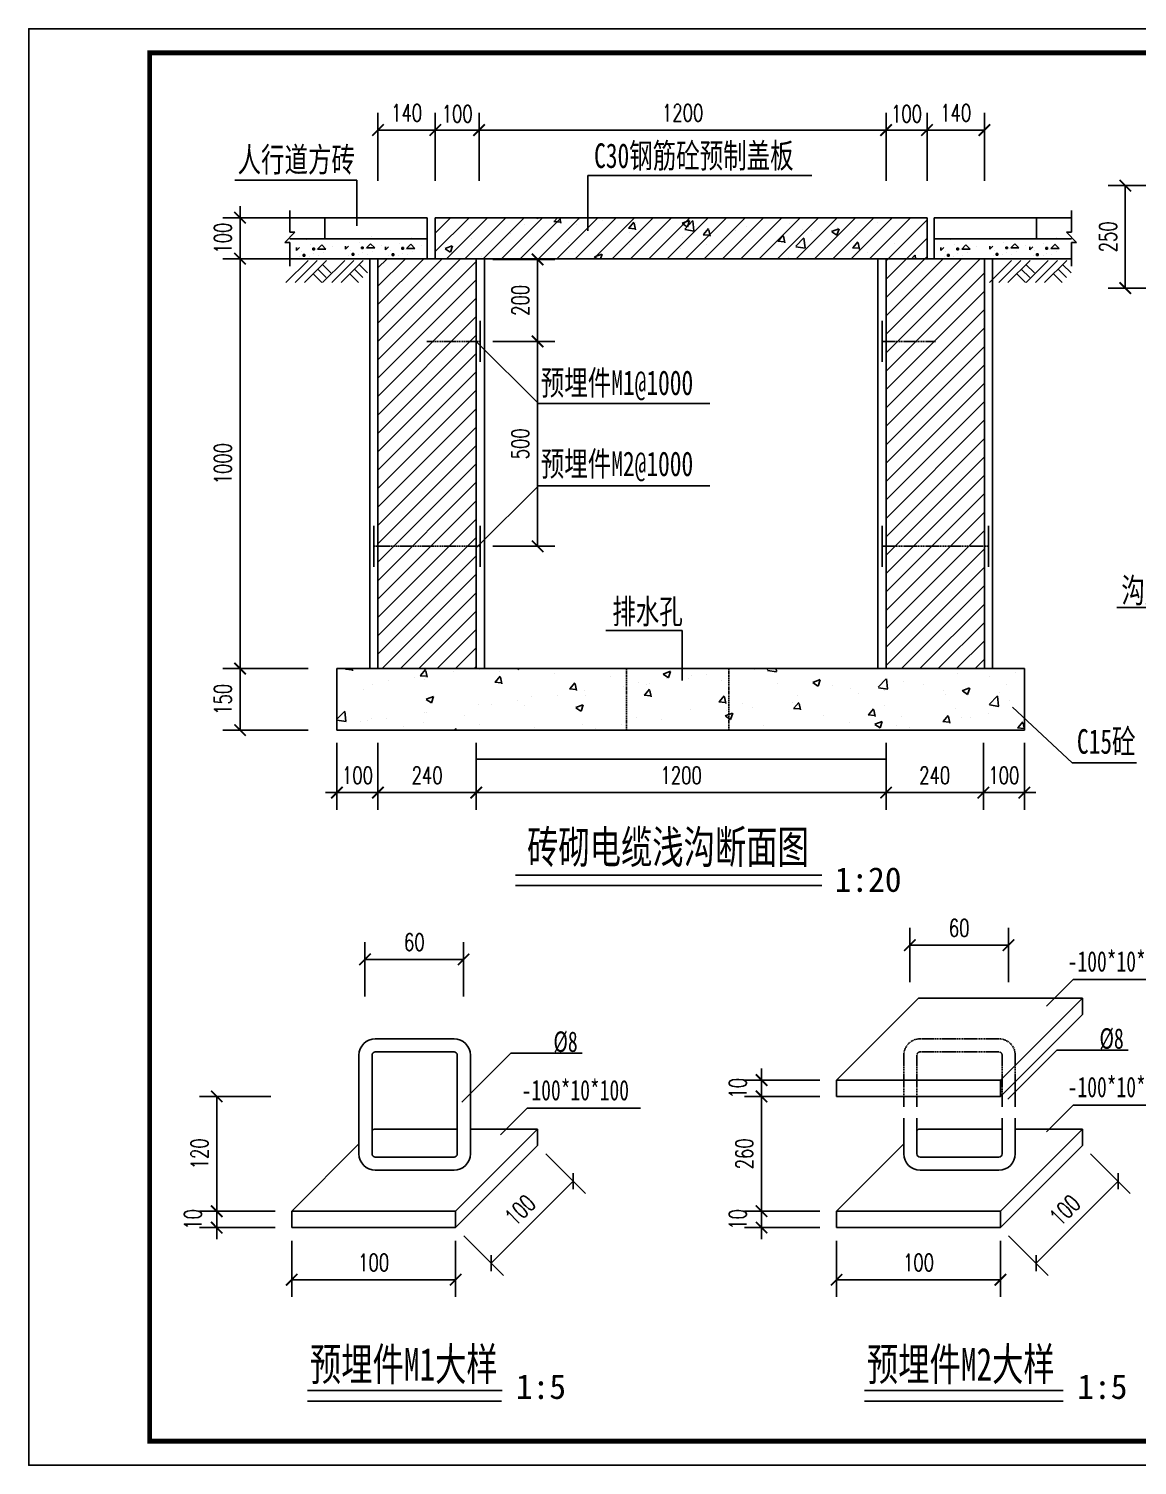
# Model space of a CAD drawing. Extents: x 468464 to 890083, y 3371610 to 6748633.
# Drawn here: x 469225.1 to 469454.4, y 3371613.8 to 3371910.8 of the extents above; entities that cross this region are included whole.
import ezdxf

# ---------------------------------------------------------------- set-up
doc = ezdxf.new("R2010")
doc.units = 0
doc.header["$PDSIZE"] = 0.2
doc.linetypes.add('DASH', pattern=[0.35, 0.25, -0.1])
doc.linetypes.add('HIDDEN', pattern=[0.375, 0.25, -0.125])
doc.layers.get('0').update_dxf_attribs({"linetype": 'CONTINUOUS'})
doc.layers.get('Defpoints').update_dxf_attribs({"linetype": 'CONTINUOUS'})
for name, color, linetype in [('DIM1', 3, 'CONTINUOUS'), ('TEXT', 4, 'CONTINUOUS'), ('图框', 7, 'CONTINUOUS')]:
    doc.layers.add(name, color=color, linetype=linetype)
doc.styles.add('DIM', font='TXT.shx', dxfattribs={"width": 0.7, "bigfont": 'HZTXT.shx'})
doc.styles.get("Standard").update_dxf_attribs({"font": '', "width": 0.75})
doc.styles.get('Standard').set_extended_font_data('SimSun')

# ---------------------------------------------------------------- blocks, each defined once
blk = doc.blocks.new('_ARCHTICK')
at = {"color": 0, "linetype": 'ByBlock', "const_width": 0.15}
blk.add_lwpolyline([(-0.5, -0.5), (0.5, 0.5)], dxfattribs=at)

msp = doc.modelspace()

# ---------------------------------------------------------------- linework, layer by layer
at = {"color": 0}
for p, q in [((469309.208, 3371889.81), (469325.432, 3371889.81)), ((469317.683, 3371756.931), (469317.683, 3371759.76)), ((469317.708, 3371759.735), (469402.403, 3371759.735)), ((469402.428, 3371756.931), (469402.428, 3371759.76))]:
    msp.add_line(p, q, dxfattribs=at)
at = {"color": 7}
for p, q in [((469387.095, 3371880.419), (469340.771, 3371880.419)), ((469340.771, 3371880.419), (469340.771, 3371868.967)), ((469292.993, 3371879.455), (469267.741, 3371879.455)), ((469292.993, 3371869.991), (469292.993, 3371879.455)), ((469279.127, 3371873.144), (469279.127, 3371868.67)), ((469307.533, 3371871.684), (469279.127, 3371871.684)), ((469286.346, 3371867.337), (469286.346, 3371871.684)), ((469307.533, 3371867.337), (469307.533, 3371871.684)), ((469309.208, 3371868.515), (469312.377, 3371871.684)), ((469309.208, 3371864.71), (469316.182, 3371871.684)), ((469410.903, 3371871.684), (469309.208, 3371871.684)), ((469309.208, 3371871.684), (469309.208, 3371863.209)), ((469311.512, 3371863.209), (469319.987, 3371871.684)), ((469315.318, 3371863.209), (469323.792, 3371871.684)), ((469319.123, 3371863.209), (469327.597, 3371871.684)), ((469322.928, 3371863.209), (469331.403, 3371871.684)), ((469326.733, 3371863.209), (469335.208, 3371871.684)), ((469330.114, 3371871.684), (469330.388, 3371871.5)), ((469330.407, 3371871.512), (469330.465, 3371871.684)), ((469330.538, 3371863.209), (469339.013, 3371871.684)), ((469333.745, 3371870.87), (469335.031, 3371870.758)), ((469333.787, 3371870.887), (469334.456, 3371871.684)), ((469334.344, 3371863.209), (469342.818, 3371871.684)), ((469335.169, 3371870.549), (469334.96, 3371871.684)), ((469338.149, 3371863.209), (469346.623, 3371871.684)), ((469338.435, 3371871.602), (469338.435, 3371871.602)), ((469339.087, 3371871.279), (469339.087, 3371871.279)), ((469341.954, 3371863.209), (469350.429, 3371871.684)), ((469343.806, 3371871.015), (469343.806, 3371871.015)), ((469345.759, 3371863.209), (469354.234, 3371871.684)), ((469349.226, 3371869.537), (469350.264, 3371870.773)), ((469349.564, 3371863.209), (469358.039, 3371871.684)), ((469350.577, 3371870.793), (469350.577, 3371870.793)), ((469353.37, 3371863.209), (469361.844, 3371871.684)), ((469357.175, 3371863.209), (469365.649, 3371871.684)), ((469360.239, 3371870.542), (469361.746, 3371871.121)), ((469360.778, 3371869.344), (469362.455, 3371871.091)), ((469360.98, 3371863.209), (469369.455, 3371871.684)), ((469361.342, 3371869.788), (469361.778, 3371871.088)), ((469361.876, 3371870.799), (469361.876, 3371870.799)), ((469362.704, 3371868.997), (469362.466, 3371871.042)), ((469364.785, 3371863.209), (469373.26, 3371871.684)), ((469368.59, 3371863.209), (469377.065, 3371871.684)), ((469372.396, 3371863.209), (469380.87, 3371871.684)), ((469376.201, 3371863.209), (469384.675, 3371871.684)), ((469380.006, 3371863.209), (469388.48, 3371871.684)), ((469383.811, 3371863.209), (469392.286, 3371871.684)), ((469387.616, 3371863.209), (469396.091, 3371871.684)), ((469391.421, 3371863.209), (469399.896, 3371871.684)), ((469395.227, 3371863.209), (469403.701, 3371871.684)), ((469399.032, 3371863.209), (469407.506, 3371871.684)), ((469400.566, 3371870.743), (469400.566, 3371870.743)), ((469402.837, 3371863.209), (469410.903, 3371871.275)), ((469403.492, 3371871.257), (469403.492, 3371871.257)), ((469410.903, 3371863.209), (469410.903, 3371871.684)), ((469412.359, 3371867.337), (469412.359, 3371871.684)), ((469412.359, 3371871.684), (469440.765, 3371871.684)), ((469433.546, 3371867.337), (469433.546, 3371871.684)), ((469440.765, 3371873.144), (469440.765, 3371868.67)), ((469280.133, 3371868.67), (469278.113, 3371866.545)), ((469279.127, 3371868.67), (469280.133, 3371868.67)), ((469316.51, 3371868.709), (469316.51, 3371868.709)), ((469324.823, 3371868.516), (469324.823, 3371868.516)), ((469327.562, 3371870.224), (469327.562, 3371870.224)), ((469338.417, 3371870.306), (469338.417, 3371870.306)), ((469349.184, 3371869.52), (469350.471, 3371869.407)), ((469349.323, 3371868.645), (469349.323, 3371868.645)), ((469350.609, 3371869.198), (469350.36, 3371870.547)), ((469360.252, 3371870.498), (469361.323, 3371869.776)), ((469360.823, 3371869.234), (469362.737, 3371868.937)), ((469362.068, 3371870.308), (469362.068, 3371870.308)), ((469364.623, 3371868.169), (469365.91, 3371868.056)), ((469364.666, 3371868.186), (469365.704, 3371869.422)), ((469366.048, 3371867.847), (469365.799, 3371869.196)), ((469371.278, 3371868.944), (469371.278, 3371868.944)), ((469373.559, 3371869.822), (469373.559, 3371869.822)), ((469380.105, 3371866.835), (469381.143, 3371868.072)), ((469381.487, 3371866.496), (469381.238, 3371867.845)), ((469382.458, 3371870.558), (469382.458, 3371870.558)), ((469385.05, 3371869.337), (469385.05, 3371869.337)), ((469387.025, 3371868.961), (469387.025, 3371868.961)), ((469391.173, 3371868.818), (469392.681, 3371869.397)), ((469391.187, 3371868.774), (469392.257, 3371868.052)), ((469392.276, 3371868.064), (469392.713, 3371869.365)), ((469392.414, 3371869.67), (469392.414, 3371869.67)), ((469396.54, 3371868.851), (469396.54, 3371868.851)), ((469408.031, 3371868.366), (469408.031, 3371868.366)), ((469439.759, 3371868.67), (469441.779, 3371866.545)), ((469440.765, 3371868.67), (469439.759, 3371868.67)), ((469278.113, 3371866.545), (469279.127, 3371866.545)), ((469307.533, 3371867.337), (469279.127, 3371867.337)), ((469279.127, 3371866.545), (469279.127, 3371861.678)), ((469280.529, 3371864.918), (469281.152, 3371865.54)), ((469280.529, 3371864.918), (469280.529, 3371865.54)), ((469282.563, 3371867.125), (469282.563, 3371867.125)), ((469283.347, 3371866.232), (469283.347, 3371866.232)), ((469283.855, 3371865.385), (469284.194, 3371865.385)), ((469283.855, 3371865.046), (469283.855, 3371865.385)), ((469283.855, 3371865.046), (469284.194, 3371865.046)), ((469284.194, 3371865.046), (469284.194, 3371865.385)), ((469284.597, 3371865.091), (469284.597, 3371865.091)), ((469284.872, 3371865.215), (469285.723, 3371866.066)), ((469284.872, 3371865.215), (469286.567, 3371865.215)), ((469286.567, 3371865.215), (469285.716, 3371866.066)), ((469285.953, 3371867.464), (469285.953, 3371867.464)), ((469287.987, 3371865.769), (469287.987, 3371865.769)), ((469290.641, 3371865.16), (469290.641, 3371865.782)), ((469290.641, 3371865.16), (469291.264, 3371865.782)), ((469291.658, 3371864.99), (469291.658, 3371864.99)), ((469292.675, 3371867.367), (469292.675, 3371867.367)), ((469293.459, 3371866.474), (469293.459, 3371866.474)), ((469293.967, 3371865.288), (469293.967, 3371865.627)), ((469293.967, 3371865.627), (469294.306, 3371865.627)), ((469293.967, 3371865.288), (469294.306, 3371865.288)), ((469294.306, 3371865.288), (469294.306, 3371865.627)), ((469294.709, 3371865.333), (469294.709, 3371865.333)), ((469294.984, 3371865.457), (469295.835, 3371866.308)), ((469294.984, 3371865.457), (469296.679, 3371865.457)), ((469296.679, 3371865.457), (469295.828, 3371866.308)), ((469296.065, 3371867.706), (469296.065, 3371867.706)), ((469296.171, 3371864.779), (469296.171, 3371864.779)), ((469298.099, 3371866.011), (469298.099, 3371866.011)), ((469298.937, 3371865.039), (469299.56, 3371865.661)), ((469298.937, 3371865.039), (469298.937, 3371865.661)), ((469299.954, 3371864.869), (469299.954, 3371864.869)), ((469300.971, 3371867.246), (469300.971, 3371867.246)), ((469301.754, 3371866.353), (469301.754, 3371866.353)), ((469302.263, 3371865.506), (469302.602, 3371865.506)), ((469302.263, 3371865.167), (469302.263, 3371865.506)), ((469302.263, 3371865.167), (469302.602, 3371865.167)), ((469302.602, 3371865.167), (469302.602, 3371865.506)), ((469303.005, 3371865.212), (469303.005, 3371865.212)), ((469303.28, 3371865.336), (469304.131, 3371866.187)), ((469303.28, 3371865.336), (469304.975, 3371865.336)), ((469304.975, 3371865.336), (469304.124, 3371866.187)), ((469304.361, 3371867.585), (469304.361, 3371867.585)), ((469306.394, 3371865.89), (469306.394, 3371865.89)), ((469307.533, 3371867.337), (469307.533, 3371863.209)), ((469311.218, 3371865.324), (469312.725, 3371865.902)), ((469311.231, 3371865.279), (469312.302, 3371864.557)), ((469311.282, 3371866.733), (469311.282, 3371866.733)), ((469312.321, 3371864.569), (469312.757, 3371865.87)), ((469316.671, 3371867.442), (469316.671, 3371867.442)), ((469336.77, 3371866.49), (469336.77, 3371866.49)), ((469349.353, 3371866.05), (469349.353, 3371866.05)), ((469359.89, 3371865.388), (469359.89, 3371865.388)), ((469360.405, 3371867.566), (469360.405, 3371867.566)), ((469365.279, 3371866.098), (469365.279, 3371866.098)), ((469373.431, 3371867.171), (469373.431, 3371867.171)), ((469380.063, 3371866.818), (469381.349, 3371866.706)), ((469383.751, 3371865.781), (469385.428, 3371867.528)), ((469383.796, 3371865.671), (469385.71, 3371865.375)), ((469385.676, 3371865.435), (469385.439, 3371867.479)), ((469393.248, 3371864.908), (469393.248, 3371864.908)), ((469395.502, 3371865.467), (469396.789, 3371865.355)), ((469395.545, 3371865.484), (469396.582, 3371866.721)), ((469396.926, 3371865.145), (469396.678, 3371866.495)), ((469404.121, 3371866.286), (469404.121, 3371866.286)), ((469406.642, 3371863.209), (469410.903, 3371867.47)), ((469412.359, 3371867.337), (469412.359, 3371863.209)), ((469412.359, 3371867.337), (469440.765, 3371867.337)), ((469413.761, 3371864.918), (469413.761, 3371865.54)), ((469413.761, 3371864.918), (469414.384, 3371865.54)), ((469415.795, 3371867.125), (469415.795, 3371867.125)), ((469416.578, 3371866.232), (469416.578, 3371866.232)), ((469417.087, 3371865.046), (469417.087, 3371865.385)), ((469417.087, 3371865.385), (469417.426, 3371865.385)), ((469417.087, 3371865.046), (469417.426, 3371865.046)), ((469417.426, 3371865.046), (469417.426, 3371865.385)), ((469417.829, 3371865.091), (469417.829, 3371865.091)), ((469418.104, 3371865.215), (469418.955, 3371866.066)), ((469418.104, 3371865.215), (469419.799, 3371865.215)), ((469419.799, 3371865.215), (469418.948, 3371866.066)), ((469419.185, 3371867.464), (469419.185, 3371867.464)), ((469421.219, 3371865.769), (469421.219, 3371865.769)), ((469423.873, 3371865.16), (469424.496, 3371865.782)), ((469423.873, 3371865.16), (469423.873, 3371865.782)), ((469424.89, 3371864.99), (469424.89, 3371864.99)), ((469425.907, 3371867.367), (469425.907, 3371867.367)), ((469426.691, 3371866.474), (469426.691, 3371866.474)), ((469427.199, 3371865.627), (469427.538, 3371865.627)), ((469427.199, 3371865.288), (469427.199, 3371865.627)), ((469427.199, 3371865.288), (469427.538, 3371865.288)), ((469427.538, 3371865.288), (469427.538, 3371865.627)), ((469427.941, 3371865.333), (469427.941, 3371865.333)), ((469428.216, 3371865.457), (469429.067, 3371866.308)), ((469428.216, 3371865.457), (469429.911, 3371865.457)), ((469429.911, 3371865.457), (469429.06, 3371866.308)), ((469429.403, 3371864.779), (469429.403, 3371864.779)), ((469431.331, 3371866.011), (469431.331, 3371866.011)), ((469432.169, 3371865.039), (469432.169, 3371865.661)), ((469432.169, 3371865.039), (469432.791, 3371865.661)), ((469433.186, 3371864.869), (469433.186, 3371864.869)), ((469434.203, 3371867.246), (469434.203, 3371867.246)), ((469434.986, 3371866.353), (469434.986, 3371866.353)), ((469435.495, 3371865.167), (469435.495, 3371865.506)), ((469435.495, 3371865.506), (469435.834, 3371865.506)), ((469435.495, 3371865.167), (469435.834, 3371865.167)), ((469435.834, 3371865.167), (469435.834, 3371865.506)), ((469436.237, 3371865.212), (469436.237, 3371865.212)), ((469436.512, 3371865.336), (469437.363, 3371866.187)), ((469436.512, 3371865.336), (469438.207, 3371865.336)), ((469438.207, 3371865.336), (469437.356, 3371866.187)), ((469437.592, 3371867.585), (469437.592, 3371867.585)), ((469441.779, 3371866.545), (469440.765, 3371866.545)), ((469440.765, 3371866.545), (469440.765, 3371861.678)), ((469282.882, 3371862.854), (469278.321, 3371858.296)), ((469297.344, 3371863.209), (469279.127, 3371863.209)), ((469284.803, 3371862.854), (469280.241, 3371858.296)), ((469281.207, 3371863.731), (469281.207, 3371863.731)), ((469281.546, 3371864.748), (469281.546, 3371864.748)), ((469281.885, 3371863.731), (469281.885, 3371864.07)), ((469281.885, 3371864.07), (469282.224, 3371864.07)), ((469281.885, 3371863.731), (469282.224, 3371863.731)), ((469286.723, 3371862.854), (469282.162, 3371858.296)), ((469282.224, 3371863.731), (469282.224, 3371864.07)), ((469283.241, 3371863.735), (469283.241, 3371863.735)), ((469284.025, 3371864.198), (469284.025, 3371864.198)), ((469285.041, 3371863.86), (469285.041, 3371863.86)), ((469285.883, 3371862.014), (469287.618, 3371860.281)), ((469290.47, 3371862.854), (469285.909, 3371858.296)), ((469286.058, 3371864.537), (469286.058, 3371864.537)), ((469292.391, 3371862.854), (469287.83, 3371858.296)), ((469294.311, 3371862.854), (469289.75, 3371858.296)), ((469291.319, 3371863.973), (469291.319, 3371863.973)), ((469291.997, 3371864.312), (469292.336, 3371864.312)), ((469291.997, 3371863.973), (469291.997, 3371864.312)), ((469291.997, 3371863.973), (469292.336, 3371863.973)), ((469292.336, 3371863.973), (469292.336, 3371864.312)), ((469293.353, 3371863.977), (469293.353, 3371863.977)), ((469293.471, 3371862.014), (469295.206, 3371860.281)), ((469294.137, 3371864.44), (469294.137, 3371864.44)), ((469295.154, 3371864.102), (469295.154, 3371864.102)), ((469297.344, 3371861.332), (469299.221, 3371863.209)), ((469297.344, 3371857.526), (469303.027, 3371863.209)), ((469297.344, 3371853.721), (469306.832, 3371863.209)), ((469297.344, 3371849.916), (469310.637, 3371863.209)), ((469297.344, 3371846.111), (469314.442, 3371863.209)), ((469297.344, 3371842.306), (469317.683, 3371862.645)), ((469299.615, 3371863.852), (469299.615, 3371863.852)), ((469300.293, 3371863.852), (469300.293, 3371864.191)), ((469300.293, 3371864.191), (469300.632, 3371864.191)), ((469300.293, 3371863.852), (469300.632, 3371863.852)), ((469300.632, 3371863.852), (469300.632, 3371864.191)), ((469301.649, 3371863.856), (469301.649, 3371863.856)), ((469302.432, 3371864.319), (469302.432, 3371864.319)), ((469303.449, 3371863.981), (469303.449, 3371863.981)), ((469304.466, 3371864.658), (469304.466, 3371864.658)), ((469309.208, 3371863.209), (469410.903, 3371863.209)), ((469318.775, 3371863.714), (469318.775, 3371863.714)), ((469324.216, 3371864.335), (469324.216, 3371864.335)), ((469330.266, 3371863.229), (469330.266, 3371863.229)), ((469338.173, 3371864.437), (469338.173, 3371864.437)), ((469342.152, 3371863.6), (469343.66, 3371864.178)), ((469342.166, 3371863.555), (469342.678, 3371863.209)), ((469343.378, 3371863.209), (469343.692, 3371864.146)), ((469346.296, 3371863.598), (469346.296, 3371863.598)), ((469382.196, 3371863.392), (469382.196, 3371863.392)), ((469398.648, 3371864.42), (469398.648, 3371864.42)), ((469402.428, 3371862.801), (469402.837, 3371863.209)), ((469402.428, 3371858.995), (469406.642, 3371863.209)), ((469402.428, 3371855.19), (469410.447, 3371863.209)), ((469402.428, 3371851.385), (469414.253, 3371863.209)), ((469402.428, 3371847.58), (469418.058, 3371863.209)), ((469402.428, 3371843.775), (469421.863, 3371863.209)), ((469407.675, 3371863.209), (469408.401, 3371863.965)), ((469408.494, 3371863.209), (469408.411, 3371863.916)), ((469408.498, 3371864.043), (469408.498, 3371864.043)), ((469410.447, 3371863.209), (469410.903, 3371863.665)), ((469414.439, 3371863.731), (469414.439, 3371863.731)), ((469414.778, 3371864.748), (469414.778, 3371864.748)), ((469415.117, 3371864.07), (469415.456, 3371864.07)), ((469415.117, 3371863.731), (469415.117, 3371864.07)), ((469415.117, 3371863.731), (469415.456, 3371863.731)), ((469415.456, 3371863.731), (469415.456, 3371864.07)), ((469416.473, 3371863.735), (469416.473, 3371863.735)), ((469417.256, 3371864.198), (469417.256, 3371864.198)), ((469418.273, 3371863.86), (469418.273, 3371863.86)), ((469419.29, 3371864.537), (469419.29, 3371864.537)), ((469422.548, 3371863.209), (469440.765, 3371863.209)), ((469428.356, 3371862.854), (469423.795, 3371858.296)), ((469424.551, 3371863.973), (469424.551, 3371863.973)), ((469425.229, 3371863.973), (469425.229, 3371864.312)), ((469425.229, 3371864.312), (469425.568, 3371864.312)), ((469425.229, 3371863.973), (469425.568, 3371863.973)), ((469425.568, 3371863.973), (469425.568, 3371864.312)), ((469430.276, 3371862.854), (469425.715, 3371858.296)), ((469426.585, 3371863.977), (469426.585, 3371863.977)), ((469427.369, 3371864.44), (469427.369, 3371864.44)), ((469432.197, 3371862.854), (469427.636, 3371858.296)), ((469428.386, 3371864.102), (469428.386, 3371864.102)), ((469431.357, 3371862.014), (469433.091, 3371860.281)), ((469435.944, 3371862.854), (469431.383, 3371858.296)), ((469432.847, 3371863.852), (469432.847, 3371863.852)), ((469437.864, 3371862.854), (469433.303, 3371858.296)), ((469433.525, 3371864.191), (469433.864, 3371864.191)), ((469433.525, 3371863.852), (469433.525, 3371864.191)), ((469433.525, 3371863.852), (469433.864, 3371863.852)), ((469433.864, 3371863.852), (469433.864, 3371864.191)), ((469434.881, 3371863.856), (469434.881, 3371863.856)), ((469439.785, 3371862.854), (469435.224, 3371858.296)), ((469435.664, 3371864.319), (469435.664, 3371864.319)), ((469436.681, 3371863.981), (469436.681, 3371863.981)), ((469437.698, 3371864.658), (469437.698, 3371864.658)), ((469438.945, 3371862.014), (469440.68, 3371860.281)), ((469283.962, 3371860.095), (469285.763, 3371858.296)), ((469284.923, 3371861.055), (469286.658, 3371859.321)), ((469291.551, 3371860.095), (469293.351, 3371858.296)), ((469292.511, 3371861.055), (469294.246, 3371859.321)), ((469297.344, 3371838.5), (469317.683, 3371858.839)), ((469402.428, 3371839.969), (469422.767, 3371860.308)), ((469429.436, 3371860.095), (469431.236, 3371858.296)), ((469430.396, 3371861.055), (469432.131, 3371859.321)), ((469437.024, 3371860.095), (469438.825, 3371858.296)), ((469437.985, 3371861.055), (469439.719, 3371859.321)), ((469402.428, 3371836.164), (469422.767, 3371856.503)), ((469297.344, 3371834.695), (469317.683, 3371855.034)), ((469297.344, 3371830.89), (469317.683, 3371851.229)), ((469318.499, 3371850.356), (469318.499, 3371841.882)), ((469401.612, 3371850.356), (469401.612, 3371841.882)), ((469402.428, 3371832.359), (469422.767, 3371852.698)), ((469297.344, 3371827.085), (469317.683, 3371847.424)), ((469402.428, 3371828.554), (469422.767, 3371848.893)), ((469317.683, 3371846.119), (469330.542, 3371833.281)), ((469402.428, 3371824.749), (469422.767, 3371845.088)), ((469297.344, 3371823.28), (469317.683, 3371843.619)), ((469402.428, 3371820.943), (469422.767, 3371841.282)), ((469297.344, 3371819.474), (469317.683, 3371839.813)), ((469297.344, 3371815.669), (469317.683, 3371836.008)), ((469402.428, 3371817.138), (469422.767, 3371837.477)), ((469297.344, 3371811.864), (469317.683, 3371832.203)), ((469330.542, 3371833.281), (469366.01, 3371833.281)), ((469402.428, 3371813.333), (469422.767, 3371833.672)), ((469402.428, 3371809.528), (469422.767, 3371829.867)), ((469297.344, 3371808.059), (469317.683, 3371828.398)), ((469297.344, 3371804.254), (469317.683, 3371824.593)), ((469402.428, 3371805.723), (469422.767, 3371826.062)), ((469297.344, 3371800.448), (469317.683, 3371820.787)), ((469402.428, 3371801.917), (469422.767, 3371822.256)), ((469402.428, 3371798.112), (469422.767, 3371818.451)), ((469297.344, 3371796.643), (469317.683, 3371816.982)), ((469317.683, 3371803.404), (469330.542, 3371816.242)), ((469330.542, 3371816.242), (469366.01, 3371816.242)), ((469402.428, 3371794.307), (469422.767, 3371814.646)), ((469297.344, 3371792.838), (469317.683, 3371813.177)), ((469297.344, 3371789.033), (469317.683, 3371809.372)), ((469402.428, 3371790.502), (469422.767, 3371810.841)), ((469296.527, 3371807.984), (469296.527, 3371799.509)), ((469297.344, 3371785.228), (469317.683, 3371805.567)), ((469318.499, 3371807.984), (469318.499, 3371799.509)), ((469401.612, 3371807.984), (469401.612, 3371799.509)), ((469402.428, 3371786.697), (469422.767, 3371807.036)), ((469423.584, 3371807.984), (469423.584, 3371799.509)), ((469402.428, 3371782.892), (469422.767, 3371803.23)), ((469297.344, 3371781.423), (469317.683, 3371801.762)), ((469402.428, 3371779.086), (469422.767, 3371799.425)), ((469298.19, 3371778.464), (469317.683, 3371797.956)), ((469301.995, 3371778.464), (469317.683, 3371794.151)), ((469405.611, 3371778.464), (469422.767, 3371795.62)), ((469409.416, 3371778.464), (469422.767, 3371791.815)), ((469305.8, 3371778.464), (469317.683, 3371790.346)), ((469413.221, 3371778.464), (469422.767, 3371788.01)), ((469309.605, 3371778.464), (469317.683, 3371786.541)), ((469360.283, 3371786.337), (469344.447, 3371786.337)), ((469360.283, 3371776.012), (469360.283, 3371786.337)), ((469313.411, 3371778.464), (469317.683, 3371782.736)), ((469417.026, 3371778.464), (469422.767, 3371784.205)), ((469317.216, 3371778.464), (469317.683, 3371778.93)), ((469420.832, 3371778.464), (469422.767, 3371780.399)), ((469290.655, 3371778.342), (469291.941, 3371778.23)), ((469290.699, 3371778.359), (469290.787, 3371778.464)), ((469292.078, 3371778.017), (469291.995, 3371778.464)), ((469299.436, 3371776.018), (469299.436, 3371776.018)), ((469304.825, 3371776.727), (469304.825, 3371776.727)), ((469306.094, 3371776.992), (469307.381, 3371776.879)), ((469306.138, 3371777.008), (469307.176, 3371778.245)), ((469306.93, 3371776.217), (469306.93, 3371776.217)), ((469307.152, 3371776.64), (469307.152, 3371776.64)), ((469307.517, 3371776.666), (469307.268, 3371778.015)), ((469310.956, 3371778.338), (469310.956, 3371778.338)), ((469312.977, 3371777.801), (469312.977, 3371777.801)), ((469317.683, 3371778.464), (469368.53, 3371778.464)), ((469318.332, 3371778.254), (469318.332, 3371778.254)), ((469319.483, 3371778.371), (469319.483, 3371778.371)), ((469321.578, 3371775.657), (469322.616, 3371776.894)), ((469322.447, 3371777.853), (469322.447, 3371777.853)), ((469322.956, 3371775.315), (469322.708, 3371776.664)), ((469326.235, 3371778.464), (469326.475, 3371778.302)), ((469326.493, 3371778.315), (469326.543, 3371778.464)), ((469333.937, 3371777.367), (469333.937, 3371777.367)), ((469345.428, 3371776.882), (469345.428, 3371776.882)), ((469356.326, 3371777.344), (469357.834, 3371777.923)), ((469356.339, 3371777.3), (469357.409, 3371776.578)), ((469356.919, 3371776.396), (469356.919, 3371776.396)), ((469357.428, 3371776.591), (469357.865, 3371777.891)), ((469361.585, 3371776.456), (469361.585, 3371776.456)), ((469362.227, 3371777.111), (469362.227, 3371777.111)), ((469365.364, 3371777.303), (469365.364, 3371777.303)), ((469368.41, 3371775.911), (469368.41, 3371775.911)), ((469375.18, 3371778.245), (469375.18, 3371778.245)), ((469377.832, 3371778.191), (469378.093, 3371778.464)), ((469377.876, 3371778.081), (469379.79, 3371777.784)), ((469379.757, 3371777.845), (469379.685, 3371778.464)), ((469387.261, 3371775.62), (469388.769, 3371776.199)), ((469388.363, 3371774.867), (469388.8, 3371776.167)), ((469400.804, 3371774.628), (469402.481, 3371776.376)), ((469402.73, 3371774.282), (469402.492, 3371776.326)), ((469405.942, 3371775.831), (469405.942, 3371775.831)), ((469417.122, 3371777.445), (469417.122, 3371777.445)), ((469423.788, 3371776.9), (469423.788, 3371776.9)), ((469429.176, 3371777.61), (469429.176, 3371777.61)), ((469294.377, 3371774.062), (469294.377, 3371774.062)), ((469296.279, 3371775.262), (469296.279, 3371775.262)), ((469307.305, 3371772.126), (469308.813, 3371772.704)), ((469321.533, 3371775.641), (469322.82, 3371775.528)), ((469334.45, 3371772.883), (469334.45, 3371772.883)), ((469336.973, 3371774.29), (469338.259, 3371774.177)), ((469337.017, 3371774.307), (469338.055, 3371775.543)), ((469338.396, 3371773.964), (469338.147, 3371775.314)), ((469339.995, 3371773.981), (469339.995, 3371773.981)), ((469340.257, 3371772.993), (469340.257, 3371772.993)), ((469348.044, 3371774.673), (469348.044, 3371774.673)), ((469351.175, 3371775.595), (469351.175, 3371775.595)), ((469352.412, 3371772.939), (469353.699, 3371772.827)), ((469352.457, 3371772.956), (469353.494, 3371774.193)), ((469352.811, 3371775.148), (469352.811, 3371775.148)), ((469353.433, 3371775.382), (469353.433, 3371775.382)), ((469353.835, 3371772.613), (469353.586, 3371773.963)), ((469367.896, 3371771.605), (469368.934, 3371772.842)), ((469379.9, 3371775.425), (469379.9, 3371775.425)), ((469384.018, 3371772.937), (469384.018, 3371772.937)), ((469387.273, 3371775.576), (469388.344, 3371774.854)), ((469391.391, 3371774.94), (469391.391, 3371774.94)), ((469395.069, 3371774.453), (469395.069, 3371774.453)), ((469396.652, 3371773.328), (469396.652, 3371773.328)), ((469400.849, 3371774.518), (469402.763, 3371774.221)), ((469402.041, 3371774.037), (469402.041, 3371774.037)), ((469402.158, 3371774.053), (469402.158, 3371774.053)), ((469402.882, 3371774.454), (469402.882, 3371774.454)), ((469410.193, 3371775.111), (469410.193, 3371775.111)), ((469414.373, 3371773.969), (469414.373, 3371773.969)), ((469414.689, 3371773.079), (469414.689, 3371773.079)), ((469418.196, 3371773.896), (469419.703, 3371774.475)), ((469418.208, 3371773.853), (469419.279, 3371773.13)), ((469419.298, 3371773.143), (469419.734, 3371774.444)), ((469423.777, 3371771.065), (469425.454, 3371772.813)), ((469425.702, 3371770.719), (469425.465, 3371772.763)), ((469425.863, 3371773.483), (469425.863, 3371773.483)), ((469427.242, 3371775.233), (469427.242, 3371775.233)), ((469307.318, 3371772.082), (469308.388, 3371771.36)), ((469308.407, 3371771.372), (469308.844, 3371772.673)), ((469318.07, 3371771.088), (469318.07, 3371771.088)), ((469320.909, 3371771.1), (469320.909, 3371771.1)), ((469326.297, 3371771.81), (469326.297, 3371771.81)), ((469327.704, 3371770.839), (469327.704, 3371770.839)), ((469329.122, 3371772.603), (469329.122, 3371772.603)), ((469338.24, 3371770.402), (469339.748, 3371770.98)), ((469338.253, 3371770.358), (469339.323, 3371769.636)), ((469339.342, 3371769.648), (469339.779, 3371770.949)), ((469361.965, 3371769.945), (469361.965, 3371769.945)), ((469367.851, 3371771.588), (469369.138, 3371771.476)), ((469369.274, 3371771.263), (469369.025, 3371772.612)), ((469369.517, 3371769.755), (469369.517, 3371769.755)), ((469372.838, 3371771.323), (469372.838, 3371771.323)), ((469374.906, 3371770.465), (469374.906, 3371770.465)), ((469383.058, 3371771.538), (469383.058, 3371771.538)), ((469383.291, 3371770.238), (469384.577, 3371770.125)), ((469383.335, 3371770.254), (469384.373, 3371771.491)), ((469384.714, 3371769.912), (469384.465, 3371771.261)), ((469398.775, 3371768.904), (469399.812, 3371770.14)), ((469400.153, 3371768.561), (469399.904, 3371769.91)), ((469402.135, 3371770.924), (469402.135, 3371770.924)), ((469416.86, 3371770.279), (469416.86, 3371770.279)), ((469423.822, 3371770.955), (469425.736, 3371770.658)), ((469427.912, 3371771.795), (469427.912, 3371771.795)), ((469288.869, 3371767.989), (469290.471, 3371769.659)), ((469288.869, 3371767.797), (469290.753, 3371767.504)), ((469290.719, 3371767.565), (469290.482, 3371769.61)), ((469293.773, 3371767.528), (469293.773, 3371767.528)), ((469295.274, 3371767.824), (469295.274, 3371767.824)), ((469296.017, 3371768.096), (469296.017, 3371768.096)), ((469299.162, 3371768.237), (469299.162, 3371768.237)), ((469306.764, 3371767.339), (469306.764, 3371767.339)), ((469306.89, 3371769.474), (469306.89, 3371769.474)), ((469307.314, 3371769.311), (469307.314, 3371769.311)), ((469315.151, 3371768.684), (469315.151, 3371768.684)), ((469318.255, 3371766.853), (469318.255, 3371766.853)), ((469339.733, 3371766.816), (469339.733, 3371766.816)), ((469347.77, 3371766.892), (469347.77, 3371766.892)), ((469350.913, 3371768.43), (469350.913, 3371768.43)), ((469355.922, 3371767.966), (469355.922, 3371767.966)), ((469369.175, 3371768.678), (469370.682, 3371769.256)), ((469369.187, 3371768.634), (469370.258, 3371767.912)), ((469370.277, 3371767.924), (469370.713, 3371769.225)), ((469389.582, 3371768.769), (469389.582, 3371768.769)), ((469394.808, 3371767.287), (469394.808, 3371767.287)), ((469398.73, 3371768.887), (469400.017, 3371768.774)), ((469400.11, 3371766.954), (469401.617, 3371767.532)), ((469400.122, 3371766.91), (469401.193, 3371766.188)), ((469401.212, 3371766.2), (469401.648, 3371767.501)), ((469405.68, 3371768.665), (469405.68, 3371768.665)), ((469414.169, 3371767.536), (469415.456, 3371767.424)), ((469414.214, 3371767.553), (469415.252, 3371768.789)), ((469415.592, 3371767.21), (469415.343, 3371768.559)), ((469418.125, 3371768.41), (469418.125, 3371768.41)), ((469419.847, 3371768.352), (469419.847, 3371768.352)), ((469423.514, 3371769.12), (469423.514, 3371769.12)), ((469429.653, 3371766.202), (469430.691, 3371767.439)), ((469431.023, 3371765.906), (469430.783, 3371767.208)), ((469290.701, 3371765.752), (469290.727, 3371765.762)), ((469302.598, 3371766.529), (469302.598, 3371766.529)), ((469313.113, 3371765.752), (469313.444, 3371766.096)), ((469313.489, 3371765.752), (469313.454, 3371766.047)), ((469329.746, 3371766.368), (469329.746, 3371766.368)), ((469341.237, 3371765.882), (469341.237, 3371765.882)), ((469342.381, 3371766.183), (469342.381, 3371766.183)), ((469377.029, 3371766.614), (469377.029, 3371766.614)), ((469383.756, 3371765.772), (469383.756, 3371765.772)), ((469404.531, 3371766.621), (469404.531, 3371766.621)), ((469407.293, 3371766.198), (469407.293, 3371766.198)), ((469429.609, 3371766.185), (469430.895, 3371766.073)), ((469435.637, 3371708.704), (469441.138, 3371714.201)), ((469441.138, 3371714.201), (469464.536, 3371714.201)), ((469392.188, 3371693.4), (469409.142, 3371710.349)), ((469409.142, 3371710.349), (469443.041, 3371710.349)), ((469426.086, 3371693.4), (469443.041, 3371710.349)), ((469443.041, 3371710.349), (469443.041, 3371706.959)), ((469426.086, 3371690.01), (469443.041, 3371706.959)), ((469313.077, 3371701.932), (469296.806, 3371701.932)), ((469293.416, 3371698.542), (469293.416, 3371678.146)), ((469296.128, 3371698.542), (469296.128, 3371678.146)), ((469313.077, 3371699.22), (469296.806, 3371699.22)), ((469313.755, 3371698.542), (469313.755, 3371678.146)), ((469314.678, 3371688.81), (469324.826, 3371698.952)), ((469316.467, 3371698.542), (469316.467, 3371678.146)), ((469324.826, 3371698.952), (469339.576, 3371698.952)), ((469427.6, 3371689.46), (469437.749, 3371699.602)), ((469437.749, 3371699.602), (469452.498, 3371699.602)), ((469392.188, 3371693.4), (469426.086, 3371693.4)), ((469392.188, 3371690.01), (469392.188, 3371693.4)), ((469426.086, 3371690.01), (469426.086, 3371693.4)), ((469429.14, 3371693.063), (469429.14, 3371687.828)), ((469392.188, 3371690.01), (469426.086, 3371690.01)), ((469406.089, 3371690.01), (469406.089, 3371687.828)), ((469408.801, 3371690.01), (469408.801, 3371687.828)), ((469426.428, 3371690.352), (469426.428, 3371687.828)), ((469322.715, 3371682.077), (469328.216, 3371687.575)), ((469328.216, 3371687.575), (469351.613, 3371687.575)), ((469435.637, 3371682.727), (469441.138, 3371688.225)), ((469441.138, 3371688.225), (469464.536, 3371688.225)), ((469406.089, 3371685.501), (469406.089, 3371678.146)), ((469408.801, 3371685.501), (469408.801, 3371678.146)), ((469426.428, 3371685.501), (469426.428, 3371678.146)), ((469429.14, 3371685.501), (469429.14, 3371678.146)), ((469296.128, 3371682.889), (469296.47, 3371683.231)), ((469296.47, 3371683.231), (469313.755, 3371683.231)), ((469313.414, 3371666.281), (469330.368, 3371683.231)), ((469316.467, 3371683.231), (469330.368, 3371683.231)), ((469330.368, 3371683.231), (469330.368, 3371679.841)), ((469408.801, 3371682.889), (469409.142, 3371683.231)), ((469409.142, 3371683.231), (469426.428, 3371683.231)), ((469426.086, 3371666.281), (469443.041, 3371683.231)), ((469429.14, 3371683.231), (469443.041, 3371683.231)), ((469443.041, 3371683.231), (469443.041, 3371679.841)), ((469279.515, 3371666.281), (469293.416, 3371680.178)), ((469313.414, 3371662.892), (469330.368, 3371679.841)), ((469392.188, 3371666.281), (469406.089, 3371680.178)), ((469426.086, 3371662.892), (469443.041, 3371679.841)), ((469313.077, 3371677.468), (469296.806, 3371677.468)), ((469313.077, 3371674.756), (469296.806, 3371674.756)), ((469425.75, 3371677.468), (469409.479, 3371677.468)), ((469425.75, 3371674.756), (469409.479, 3371674.756)), ((469279.515, 3371666.281), (469313.414, 3371666.281)), ((469279.515, 3371662.892), (469279.515, 3371666.281)), ((469313.414, 3371662.892), (469313.414, 3371666.281)), ((469392.188, 3371662.892), (469392.188, 3371666.281)), ((469392.188, 3371666.281), (469426.086, 3371666.281)), ((469426.086, 3371662.892), (469426.086, 3371666.281)), ((469279.515, 3371662.892), (469313.414, 3371662.892)), ((469392.188, 3371662.892), (469426.086, 3371662.892))]:
    msp.add_line(p, q, dxfattribs=at)
at = {"color": 7, "linetype": 'DASH'}
for p, q in [((469318.499, 3371846.119), (469307.484, 3371846.119)), ((469401.612, 3371846.119), (469412.627, 3371846.119)), ((469318.499, 3371803.746), (469296.527, 3371803.746)), ((469401.612, 3371803.746), (469423.584, 3371803.746)), ((469425.75, 3371701.932), (469409.479, 3371701.932)), ((469406.089, 3371698.542), (469406.089, 3371690.01)), ((469408.801, 3371698.542), (469408.801, 3371690.01)), ((469425.75, 3371699.22), (469409.479, 3371699.22)), ((469426.428, 3371698.542), (469426.428, 3371690.352)), ((469429.14, 3371698.542), (469429.14, 3371693.063))]:
    msp.add_line(p, q, dxfattribs=at)
at = {"color": 7, "linetype": 'HIDDEN'}
for p, q in [((469348.753, 3371765.752), (469348.753, 3371778.464)), ((469369.94, 3371765.752), (469369.94, 3371778.464))]:
    msp.add_line(p, q, dxfattribs=at)
at = {"color": 7}
for centre, radius, start, end in [((469296.806, 3371698.542), 3.39, 90, 180), ((469313.077, 3371698.542), 3.39, 0, 90), ((469296.806, 3371698.542), 0.678, 90, 180), ((469313.077, 3371698.542), 0.678, 0, 90), ((469296.806, 3371678.146), 3.39, 180, 270), ((469296.806, 3371678.146), 0.678, 180, 270), ((469313.077, 3371678.146), 0.678, 270, 0), ((469313.077, 3371678.146), 3.39, 270, 0), ((469409.479, 3371678.146), 3.39, 180, 270), ((469409.479, 3371678.146), 0.678, 180, 270), ((469425.75, 3371678.146), 3.39, 270, 0), ((469425.75, 3371678.146), 0.678, 270, 0)]:
    msp.add_arc(centre, radius, start, end, dxfattribs=at)
at = {"color": 7, "linetype": 'DASH'}
for centre, radius, start, end in [((469409.479, 3371698.542), 3.39, 90, 180), ((469425.75, 3371698.542), 3.39, 0, 90), ((469409.479, 3371698.542), 0.678, 90, 180), ((469425.75, 3371698.542), 0.678, 0, 90)]:
    msp.add_arc(centre, radius, start, end, dxfattribs=at)
at = {"color": 0}
for points in [[(469317.708, 3371759.739), (469317.708, 3371759.731), (469317.683, 3371759.735)], [(469402.403, 3371759.739), (469402.403, 3371759.731), (469402.428, 3371759.735)]]:
    msp.add_solid(points, dxfattribs=at)
at = {"layer": 'Defpoints', "color": 7, "linetype": 'ByBlock'}
for p in [(469288.869, 3371767.349), (469297.344, 3371767.349)]:
    msp.add_point(p, dxfattribs=at)
at = {"layer": 'DIM1', "color": 7}
for p, q in [((469297.344, 3371879.281), (469297.344, 3371893.369)), ((469309.208, 3371879.281), (469309.208, 3371893.369)), ((469309.208, 3371879.281), (469309.208, 3371893.369)), ((469318.276, 3371879.281), (469318.276, 3371893.369)), ((469318.276, 3371879.281), (469318.276, 3371893.369)), ((469402.428, 3371879.281), (469402.428, 3371893.369)), ((469402.428, 3371879.281), (469402.428, 3371893.369)), ((469410.903, 3371879.281), (469410.903, 3371893.369)), ((469410.903, 3371879.281), (469410.903, 3371893.369)), ((469422.767, 3371879.281), (469422.767, 3371893.369)), ((469297.344, 3371889.81), (469309.208, 3371889.81)), ((469309.208, 3371889.81), (469309.471, 3371889.81)), ((469318.276, 3371889.81), (469318.013, 3371889.81)), ((469318.276, 3371889.81), (469402.428, 3371889.81)), ((469402.428, 3371889.81), (469410.903, 3371889.81)), ((469410.903, 3371889.81), (469422.767, 3371889.81)), ((469459.7, 3371878.316), (469448.34, 3371878.316)), ((469451.899, 3371857.13), (469451.899, 3371878.316)), ((469321.082, 3371863.068), (469333.915, 3371863.068)), ((469330.356, 3371846.119), (469330.356, 3371863.068)), ((469459.7, 3371857.13), (469448.34, 3371857.13)), ((469321.082, 3371846.119), (469333.915, 3371846.119)), ((469321.082, 3371846.119), (469333.915, 3371846.119)), ((469330.356, 3371803.746), (469330.356, 3371846.119)), ((469321.082, 3371803.746), (469333.915, 3371803.746)), ((469407.341, 3371713.653), (469407.341, 3371724.854)), ((469427.731, 3371713.653), (469427.731, 3371724.854)), ((469294.668, 3371710.701), (469294.668, 3371721.902)), ((469315.058, 3371710.701), (469315.058, 3371721.902)), ((469407.341, 3371721.294), (469427.731, 3371721.294)), ((469294.668, 3371718.343), (469315.058, 3371718.343)), ((469376.678, 3371693.4), (469376.678, 3371695.773)), ((469388.753, 3371693.4), (469373.119, 3371693.4)), ((469376.678, 3371690.01), (469376.678, 3371693.4)), ((469275.218, 3371690.01), (469260.446, 3371690.01)), ((469264.006, 3371666.281), (469264.006, 3371690.01)), ((469388.753, 3371690.01), (469373.119, 3371690.01)), ((469387.891, 3371690.01), (469373.119, 3371690.01)), ((469376.678, 3371690.01), (469376.678, 3371687.637)), ((469376.678, 3371666.281), (469376.678, 3371690.01)), ((469332.049, 3371678.159), (469340.254, 3371669.954)), ((469444.721, 3371678.159), (469452.927, 3371669.954)), ((469320.786, 3371655.519), (469337.738, 3371672.471)), ((469433.458, 3371655.519), (469450.41, 3371672.471)), ((469275.218, 3371666.281), (469260.446, 3371666.281)), ((469276.081, 3371666.281), (469260.446, 3371666.281)), ((469264.006, 3371666.281), (469264.006, 3371668.654)), ((469264.006, 3371662.892), (469264.006, 3371666.281)), ((469387.891, 3371666.281), (469373.119, 3371666.281)), ((469388.753, 3371666.281), (469373.119, 3371666.281)), ((469376.678, 3371666.281), (469376.678, 3371668.654)), ((469376.678, 3371662.892), (469376.678, 3371666.281)), ((469276.081, 3371662.892), (469260.446, 3371662.892)), ((469264.006, 3371662.892), (469264.006, 3371660.519)), ((469388.753, 3371662.892), (469373.119, 3371662.892)), ((469376.678, 3371662.892), (469376.678, 3371660.519)), ((469279.515, 3371660.161), (469279.515, 3371648.557)), ((469313.414, 3371660.161), (469313.414, 3371648.557)), ((469315.097, 3371661.208), (469323.303, 3371653.002)), ((469392.188, 3371660.161), (469392.188, 3371648.557)), ((469426.086, 3371660.161), (469426.086, 3371648.557)), ((469427.77, 3371661.208), (469435.975, 3371653.002)), ((469279.515, 3371652.116), (469313.414, 3371652.116)), ((469392.188, 3371652.116), (469426.086, 3371652.116))]:
    msp.add_line(p, q, dxfattribs=at)
at = {"layer": 'DIM1', "color": 7, "linetype": 'Continuous'}
for p, q in [((469268.838, 3371871.684), (469268.838, 3371874.057)), ((469282.899, 3371871.684), (469265.279, 3371871.684)), ((469268.838, 3371863.209), (469268.838, 3371871.684)), ((469282.899, 3371863.209), (469265.279, 3371863.209)), ((469282.899, 3371863.209), (469265.279, 3371863.209)), ((469268.838, 3371778.464), (469268.838, 3371863.209)), ((469268.838, 3371863.209), (469268.838, 3371860.837)), ((469295.649, 3371778.464), (469295.649, 3371863.209)), ((469297.344, 3371778.464), (469297.344, 3371863.209)), ((469297.344, 3371863.209), (469309.208, 3371863.209)), ((469309.208, 3371863.209), (469309.208, 3371863.209)), ((469309.208, 3371863.209), (469317.683, 3371863.209)), ((469309.208, 3371863.209), (469377.005, 3371863.209)), ((469317.683, 3371863.209), (469317.683, 3371778.464)), ((469319.377, 3371863.209), (469319.377, 3371778.464)), ((469400.733, 3371778.464), (469400.733, 3371863.209)), ((469402.428, 3371778.464), (469402.428, 3371863.209)), ((469402.428, 3371863.209), (469410.903, 3371863.209)), ((469410.903, 3371863.209), (469422.767, 3371863.209)), ((469410.903, 3371863.209), (469410.903, 3371863.209)), ((469410.903, 3371863.209), (469410.903, 3371863.209)), ((469422.767, 3371863.209), (469422.767, 3371778.464)), ((469424.462, 3371863.209), (469424.462, 3371778.464)), ((469479.873, 3371791.113), (469450.173, 3371791.113)), ((469282.899, 3371778.464), (469265.279, 3371778.464)), ((469282.899, 3371778.464), (469265.279, 3371778.464)), ((469268.838, 3371765.752), (469268.838, 3371778.464)), ((469288.869, 3371765.752), (469288.869, 3371778.464)), ((469288.869, 3371778.464), (469431.023, 3371778.464)), ((469317.683, 3371778.464), (469297.344, 3371778.464)), ((469422.767, 3371778.464), (469402.428, 3371778.464)), ((469431.023, 3371778.464), (469431.023, 3371765.752)), ((469440.924, 3371758.96), (469428.603, 3371770.504)), ((469282.899, 3371765.752), (469265.279, 3371765.752)), ((469431.023, 3371765.752), (469288.869, 3371765.752)), ((469288.869, 3371763.112), (469288.869, 3371749.273)), ((469297.344, 3371763.112), (469297.344, 3371749.273)), ((469297.344, 3371763.112), (469297.344, 3371749.273)), ((469317.683, 3371763.112), (469317.683, 3371749.273)), ((469317.683, 3371763.112), (469317.683, 3371749.273)), ((469402.428, 3371763.112), (469402.428, 3371749.273)), ((469402.428, 3371763.112), (469402.428, 3371749.273)), ((469422.548, 3371763.112), (469422.548, 3371749.273)), ((469422.548, 3371763.112), (469422.548, 3371749.273)), ((469431.023, 3371763.112), (469431.023, 3371749.273)), ((469440.924, 3371758.96), (469454.208, 3371758.96)), ((469288.869, 3371752.832), (469286.496, 3371752.832)), ((469288.869, 3371752.832), (469297.344, 3371752.832)), ((469297.344, 3371752.832), (469317.683, 3371752.832)), ((469297.344, 3371752.832), (469299.716, 3371752.832)), ((469317.683, 3371752.832), (469402.428, 3371752.832)), ((469402.428, 3371752.832), (469422.548, 3371752.832)), ((469422.548, 3371752.832), (469420.175, 3371752.832)), ((469431.023, 3371752.832), (469422.548, 3371752.832)), ((469431.023, 3371752.832), (469433.396, 3371752.832)), ((469325.818, 3371735.792), (469389.137, 3371735.792)), ((469325.818, 3371733.589), (469389.137, 3371733.589)), ((469282.776, 3371629.189), (469323.042, 3371629.189)), ((469397.962, 3371629.189), (469439.018, 3371629.189)), ((469282.776, 3371626.986), (469322.911, 3371626.986)), ((469397.962, 3371626.986), (469439.018, 3371626.986))]:
    msp.add_line(p, q, dxfattribs=at)
at = {"layer": '图框'}
msp.add_lwpolyline([(469645.127, 3371910.756), (469225.127, 3371910.756), (469225.127, 3371613.756), (469645.127, 3371613.756)], close=True, dxfattribs=at)
at = {"layer": '图框', "const_width": 1}
msp.add_lwpolyline([(469250.127, 3371618.756), (469640.127, 3371618.756), (469640.127, 3371905.756), (469250.127, 3371905.756)], close=True, dxfattribs=at)

# ---------------------------------------------------------------- block references
at = {"layer": 'DIM1', "color": 7, "yscale": 2.372881650924683, "zscale": 2.372881681105848}
for p, xscale, rotation in [((469297.344, 3371889.81), 2.372881680727005, 180), ((469309.208, 3371889.81), 2.372881680727005, 180), ((469318.276, 3371889.81), 2.372881680727005, 180), ((469402.428, 3371889.81), 2.372881680727005, 180), ((469410.903, 3371889.81), 2.372881680727005, 180), ((469451.899, 3371878.316), 2.372881650924683, 90), ((469330.356, 3371863.068), 2.372881650924683, 90), ((469451.899, 3371857.13), 2.372881650924683, 270), ((469330.356, 3371846.119), 2.372881650924683, 270), ((469330.356, 3371846.119), 2.372881650924683, 90), ((469330.356, 3371803.746), 2.372881650924683, 270), ((469407.341, 3371721.294), 2.372881680727005, 180), ((469294.668, 3371718.343), 2.372881680727005, 180), ((469376.678, 3371693.4), 2.372881650924683, 270), ((469264.006, 3371690.01), 2.372881650924683, 90), ((469376.678, 3371690.01), 2.372881650924683, 90), ((469376.678, 3371690.01), 2.372881650924683, 90), ((469337.738, 3371672.471), 2.37288171143101, 45.00000050884049), ((469450.41, 3371672.471), 2.37288171143101, 45.00000050884049), ((469264.006, 3371666.281), 2.372881650924683, 270), ((469264.006, 3371666.281), 2.372881650924683, 270), ((469376.678, 3371666.281), 2.372881650924683, 270), ((469376.678, 3371666.281), 2.372881650924683, 270), ((469264.006, 3371662.892), 2.372881650924683, 90), ((469376.678, 3371662.892), 2.372881650924683, 90), ((469320.786, 3371655.519), 2.372881711431009, 225.0000005088405), ((469433.458, 3371655.519), 2.37288171143101, 225.0000005088405), ((469279.515, 3371652.116), 2.372881680727005, 180), ((469392.188, 3371652.116), 2.372881680727005, 180)]:
    msp.add_blockref('_ARCHTICK', p, dxfattribs=dict(at, xscale=xscale, rotation=rotation))
at = {"layer": 'DIM1', "color": 7, "xscale": 2.372881680727005, "yscale": 2.372881650924683, "zscale": 2.372881681105848}
for p in [(469309.208, 3371889.81), (469318.276, 3371889.81), (469402.428, 3371889.81), (469410.903, 3371889.81), (469422.767, 3371889.81), (469427.731, 3371721.294), (469315.058, 3371718.343), (469313.414, 3371652.116), (469426.086, 3371652.116)]:
    msp.add_blockref('_ARCHTICK', p, dxfattribs=at)
at = {"layer": 'DIM1', "color": 7, "linetype": 'Continuous', "yscale": 2.372881650924683, "zscale": 2.372881681105848}
for p, xscale, rotation in [((469268.838, 3371871.684), 2.372881650924683, 270), ((469268.838, 3371863.209), 2.372881650924683, 90), ((469268.838, 3371863.209), 2.372881650924683, 90), ((469268.838, 3371778.464), 2.372881650924683, 270), ((469268.838, 3371778.464), 2.372881650924683, 90), ((469268.838, 3371765.752), 2.372881650924683, 270), ((469297.344, 3371752.832), 2.372881680727005, 180), ((469297.344, 3371752.832), 2.372881680727005, 180), ((469317.683, 3371752.832), 2.372881680727005, 180), ((469402.428, 3371752.832), 2.372881680727005, 180), ((469431.023, 3371752.832), 2.372881680727005, 180)]:
    msp.add_blockref('_ARCHTICK', p, dxfattribs=dict(at, xscale=xscale, rotation=rotation))
at = {"layer": 'DIM1', "color": 7, "linetype": 'Continuous', "xscale": 2.372881680727005, "yscale": 2.372881650924683, "zscale": 2.372881681105848}
for p in [(469288.869, 3371752.832), (469317.683, 3371752.832), (469402.428, 3371752.832), (469422.548, 3371752.832), (469422.548, 3371752.832)]:
    msp.add_blockref('_ARCHTICK', p, dxfattribs=at)

# ---------------------------------------------------------------- texts
at = {"color": 0, "insert": (469360.055, 3371759.773), "char_height": 0.0424, "attachment_point": 5}
msp.add_mtext('\\A1;5000', dxfattribs=at)
at = {"layer": 'DIM1', "color": 7, "linetype": 'Continuous', "width": 0.7}
for s, height, p in [('人行道方砖', 5.0847, (469268.32, 3371881.15)), ('C30钢筋砼预制盖板', 5.0847, (469342.05, 3371881.972)), ('沟底标高', 5.0847, (469451.091, 3371792.103)), ('C15砼', 5.0847, (469441.898, 3371760.862)), ('-100*10*100', 4.23729, (469439.993, 3371715.817)), ('%%c8', 4.2373, (469333.636, 3371699.217)), ('%%c8', 4.2373, (469446.559, 3371699.867)), ('-100*10*100', 4.23729, (469327.071, 3371689.191)), ('-100*10*100', 4.23729, (469439.993, 3371689.841))]:
    msp.add_text(s, height=height, dxfattribs=at).set_placement(p)
at = {"layer": 'DIM1', "color": 7, "char_height": 3.5593, "attachment_point": 5, "style": 'DIM'}
for s, insert in [('\\A1;140', (469303.276, 3371893.369)), ('\\A1;100', (469313.742, 3371893.168)), ('\\A1;1200', (469360.352, 3371893.369)), ('\\A1;100', (469406.666, 3371893.168)), ('\\A1;140', (469416.835, 3371893.369)), ('\\A1;60', (469417.536, 3371724.854)), ('\\A1;60', (469304.863, 3371721.902)), ('\\A1;100', (469296.464, 3371655.675)), ('\\A1;100', (469409.137, 3371655.675))]:
    msp.add_mtext(s, dxfattribs=dict(at, insert=insert))
at = {"layer": 'DIM1', "color": 7, "linetype": 'Continuous', "char_height": 3.5593, "attachment_point": 5, "rotation": 90, "style": 'DIM'}
for s, insert in [('\\A1;100', (469265.279, 3371867.447)), ('\\A1;1000', (469265.279, 3371820.837)), ('\\A1;150', (469265.279, 3371772.108))]:
    msp.add_mtext(s, dxfattribs=dict(at, insert=insert))
at = {"layer": 'DIM1', "color": 7, "char_height": 3.5593, "attachment_point": 5, "style": 'DIM'}
for s, insert, rotation in [('\\A1;250', (469448.34, 3371867.723), 90), ('\\A1;200', (469326.796, 3371854.594), 90), ('\\A1;500', (469326.796, 3371824.933), 90), ('\\A1;10', (469371.756, 3371691.705), 90), ('\\A1;120', (469260.446, 3371678.146), 90), ('\\A1;260', (469373.119, 3371678.146), 90), ('\\A1;100', (469326.745, 3371666.512), 45), ('\\A1;100', (469439.417, 3371666.512), 45), ('\\A1;10', (469259.084, 3371664.587), 90), ('\\A1;10', (469371.756, 3371664.587), 90)]:
    msp.add_mtext(s, dxfattribs=dict(at, insert=insert, rotation=rotation))
at = {"layer": 'DIM1', "color": 7, "linetype": 'Continuous', "char_height": 3.5593, "attachment_point": 5, "style": 'DIM'}
for s, insert in [('\\A1;100', (469293.106, 3371756.391)), ('\\A1;240', (469307.513, 3371756.391)), ('\\A1;1200', (469360.055, 3371756.391)), ('\\A1;240', (469412.488, 3371756.391)), ('\\A1;100', (469426.786, 3371756.391))]:
    msp.add_mtext(s, dxfattribs=dict(at, insert=insert))
at = {"layer": 'TEXT', "color": 7, "width": 0.7}
for s, p in [('预埋件M1@1000', (469331.027, 3371835.026)), ('预埋件M2@1000', (469331.027, 3371818.267)), ('排水孔', (469345.818, 3371787.739))]:
    msp.add_text(s, height=5.0847, dxfattribs=at).set_placement(p)
at = {"layer": 'TEXT', "color": 7, "linetype": 'Continuous', "width": 0.7}
for s, p in [('砖砌电缆浅沟断面图', (469328.193, 3371738.198)), ('预埋件M1大样', (469283.29, 3371631.255)), ('预埋件M2大样', (469398.477, 3371631.255))]:
    msp.add_text(s, height=6.7797, dxfattribs=at).set_placement(p)
at = {"layer": 'TEXT', "color": 7, "linetype": 'Continuous'}
for s, p in [('1:20', (469391.796, 3371732.311)), ('1:5', (469325.868, 3371627.474)), ('1:5', (469441.975, 3371627.474))]:
    msp.add_text(s, height=5.0847, dxfattribs=at).set_placement(p)

doc.saveas('drawing.dxf')
